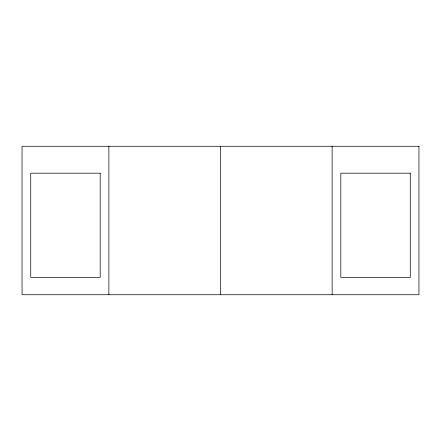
<?xml version="1.0" encoding="UTF-8"?>
<svg xmlns="http://www.w3.org/2000/svg" width="441" height="441" viewBox="0 0 441 441"><rect width="100%" height="100%" fill="white"/><g stroke="black" fill="none" stroke-linecap="round" stroke-linejoin="round"><path stroke-width="0.66" d="M332.123 146.263L332.123 294.737M220.5 146.263L220.5 294.737M108.877 146.263L108.877 294.737M418.95 146.263L22.05 146.263L22.05 294.737L418.95 294.737L418.95 146.263M100.19 173.181L30.732 173.181L30.732 277.372L100.19 277.372L100.19 173.181M410.268 173.181L340.81 173.181L340.81 277.372L410.268 277.372L410.268 173.181"/></g></svg>
